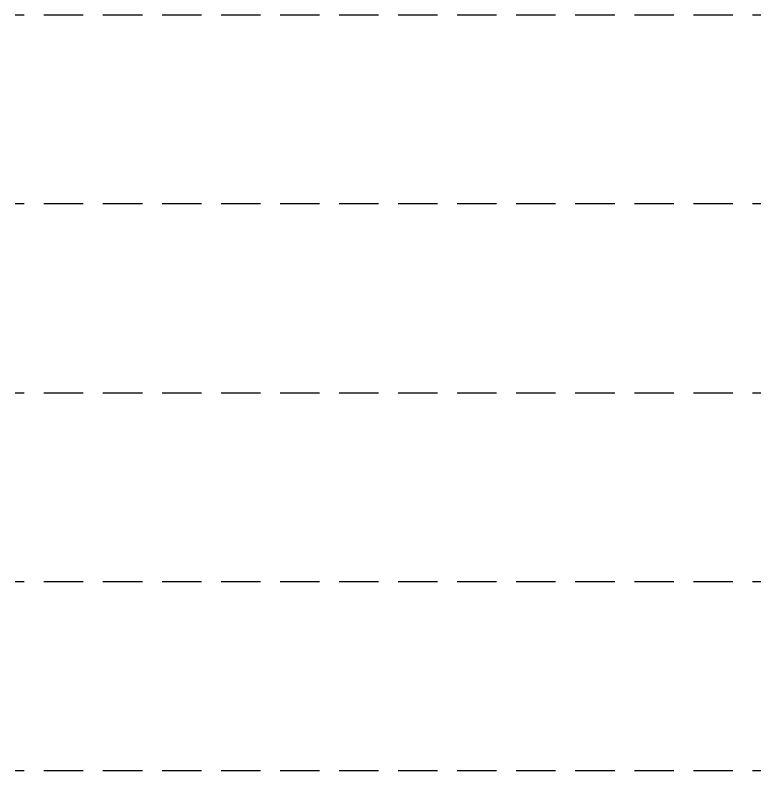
# Model space of a CAD drawing. Header units: millimetres. Extents: x 1066295 to 1300022, y -5734212 to -5454663.
# Drawn here: x 1101707 to 1113454, y -5467193 to -5455191 of the extents above; entities that cross this region are included whole.
import ezdxf

# ---------------------------------------------------------------- set-up
doc = ezdxf.new("R2010")
doc.units = ezdxf.units.MM
doc.header["$LTSCALE"] = 1000
doc.header["$MEASUREMENT"] = 0
doc.linetypes.add('AUDIT_D_120904163729-0', pattern=[0])
doc.linetypes.add('T9_PROFILE SECTIONS$0$HIDDEN2', pattern=[0.1875, 0.125, -0.0625])
doc.layers.get('0').update_dxf_attribs({"linetype": 'AUDIT_D_120904163729-0'})
doc.layers.add('T9_PROFILE SECTIONS$0$LEVEL', color=7, linetype='Continuous')

# ---------------------------------------------------------------- blocks, each defined once
blk = doc.blocks.new('T9_PROFILE SECTIONS')
at = {"layer": 'T9_PROFILE SECTIONS$0$LEVEL', "color": 8, "linetype": 'T9_PROFILE SECTIONS$0$HIDDEN2', "ltscale": 5}
for p, q in [((1261097.5948, -5452792.2231, -0.01), (1103452.4964, -5452792.2231, -0.01)), ((1261097.5948, -5455792.2225, -0.01), (1103452.4857, -5455792.2225, -0.01)), ((1261097.5948, -5458795.054, -0.01), (1103452.4742, -5458795.054, -0.01)), ((1261097.5948, -5461795.054, -0.01), (1103452.4742, -5461795.054, -0.01)), ((1261097.5948, -5464795.054, -0.01), (1103452.4742, -5464795.054, -0.01))]:
    blk.add_line(p, q, dxfattribs=at)

msp = doc.modelspace()

# ---------------------------------------------------------------- block references
at = {"linetype": 'ByBlock'}
msp.add_blockref('T9_PROFILE SECTIONS', (-1745, -2398, 0), dxfattribs=at)

doc.saveas('drawing.dxf')
